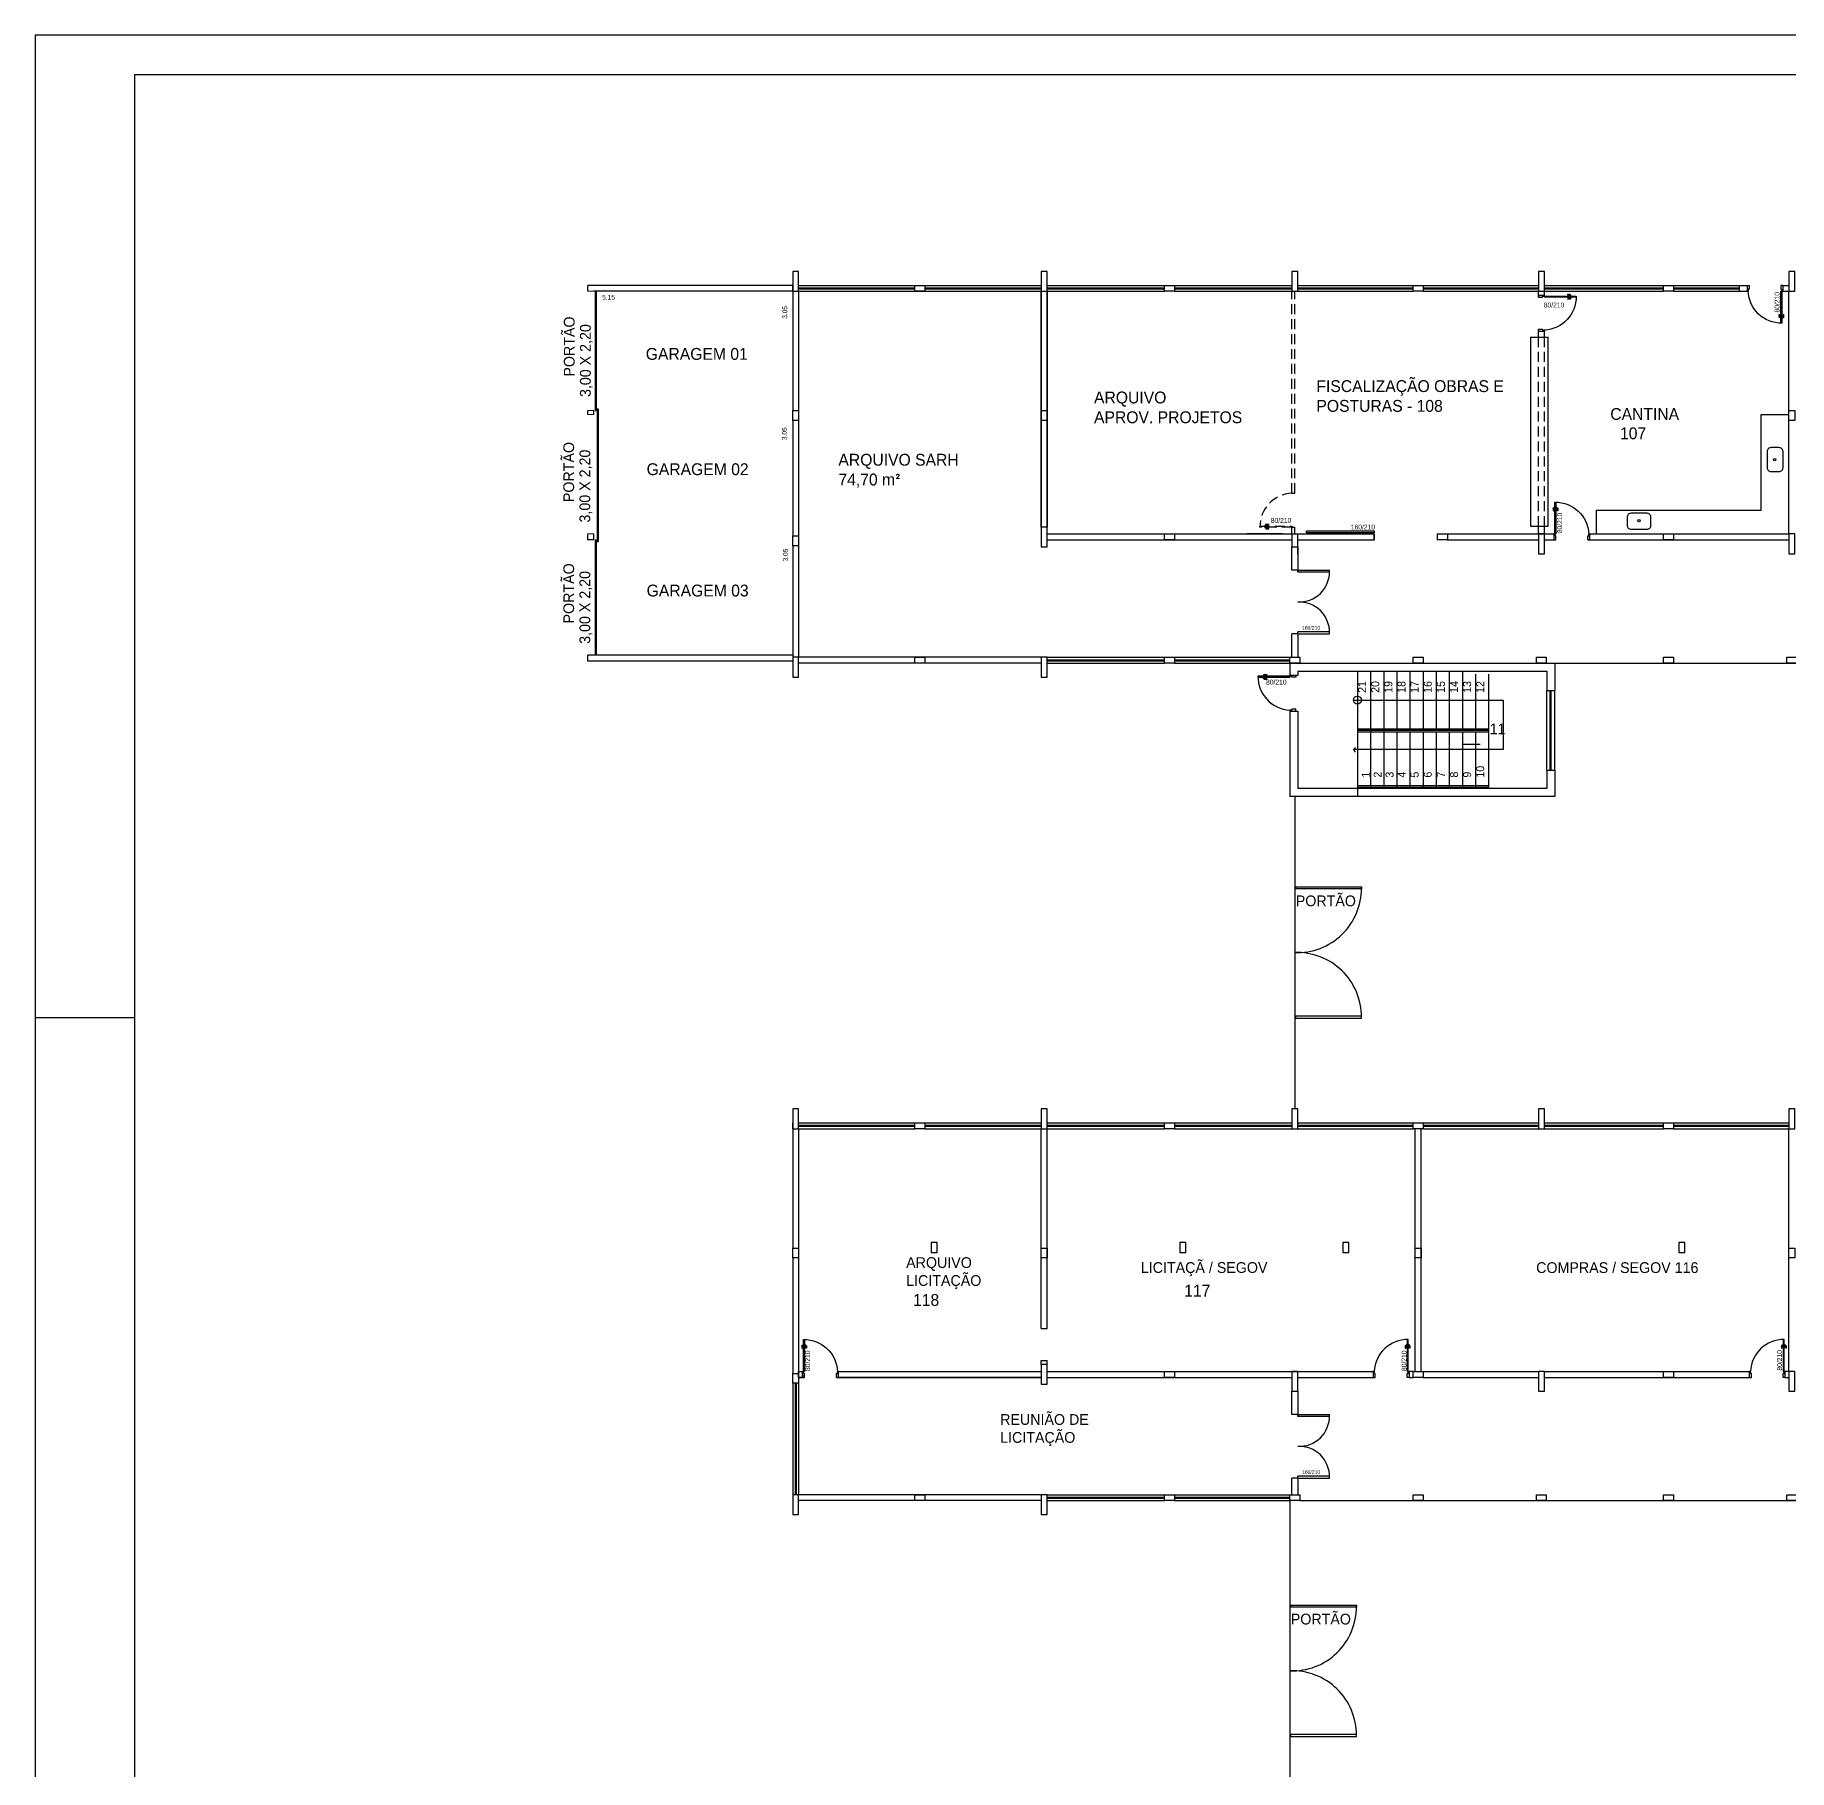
# Model space of a CAD drawing. Header units: inches. Extents: x 1211 to 1586, y 4594 to 4984.
# Drawn here: x 1280.53 to 1324.63, y 4634.08 to 4677.69 of the extents above; entities that cross this region are included whole.
import ezdxf

# ---------------------------------------------------------------- set-up
doc = ezdxf.new("R2010")
doc.units = ezdxf.units.IN
doc.header["$MEASUREMENT"] = 0
doc.linetypes.add('DASHED2', pattern=[0.375, 0.25, -0.125])
for name, color, linetype in [('.5', 5, 'Continuous'), ('0.1', 1, 'Continuous'), ('0.8', 8, 'Continuous'), ('1', 1, 'Continuous'), ('AMARELO', 2, 'Continuous'), ('Capa4', 4, 'Continuous'), ('COTAS', 8, 'Continuous'), ('Layer2', 2, 'Continuous'), ('S2MARGF', 4, 'Continuous'), ('S2MARGG', 13, 'Continuous'), ('Vão', 2, 'Continuous')]:
    doc.layers.add(name, color=color, linetype=linetype)
doc.layers.add('DESENHO', color=7, linetype='Continuous', lineweight=5)
doc.dimstyles.new('COTAS INTERNA', dxfattribs={"dimtxt": 0.12, "dimasz": 0.18, "dimexe": 0.18, "dimexo": 0.0625, "dimgap": 0.09, "dimtad": 2, "dimjust": 1, "dimtoh": 1, "dimzin": 0, "dimdsep": 46, "dimtxsty": 'Standard', "dimblk": 'ARCHTICK', "dimcen": 0.09, "dimse1": 1, "dimse2": 1, "dimsd1": 1, "dimsd2": 1, "dimclrt": 7, "dimadec": 0, "dimazin": 0, "dimtfac": 1, "dimtofl": 0, "dimtmove": 0, "dimatfit": 1, "dimldrblk": 'ARCHTICK', "dimfxl": 1, "dimtolj": 2, "dimtzin": 0, "dimarcsym": 0})

# ---------------------------------------------------------------- blocks, each defined once
blk = doc.blocks.new('A$C651E2A38')
at = {"layer": '0.1'}
for p, q in [((0.875, 0.95), (0.85, 0.95)), ((0.85, 0.95), (0.85, 0.15)), ((0.875, 0.15), (0.875, 0.95)), ((0.804, 0.794), (0.804, 0.73)), ((0.804, 0.73), (0.814, 0.73)), ((0.828, 0.804), (0.814, 0.804)), ((0.814, 0.73), (0.814, 0.794)), ((0.814, 0.794), (0.828, 0.794)), ((0.897, 0.804), (0.911, 0.804)), ((0.911, 0.794), (0.897, 0.794)), ((0.911, 0.73), (0.911, 0.794)), ((0.921, 0.73), (0.911, 0.73)), ((0.921, 0.794), (0.921, 0.73)), ((0.85, 0.15), (0.875, 0.15))]:
    blk.add_line(p, q, dxfattribs=at)
for points in [[(0.828, 0.817), (0.836, 0.817), (0.836, 0.777), (0.828, 0.777)], [(0.85, 0.825), (0.836, 0.825), (0.836, 0.747), (0.85, 0.747)], [(0.875, 0.825), (0.889, 0.825), (0.889, 0.747), (0.875, 0.747)], [(0.897, 0.817), (0.889, 0.817), (0.889, 0.777), (0.897, 0.777)]]:
    blk.add_lwpolyline(points, close=True, dxfattribs=at)
for points in [[(0, 0), (0.05, 0), (0.05, 0.1), (0.025, 0.1), (0.025, 0.15), (0, 0.15)], [(0.9, 0), (0.85, 0), (0.85, 0.1), (0.875, 0.1), (0.875, 0.15), (0.9, 0.15)]]:
    blk.add_lwpolyline(points, dxfattribs=at)
for centre, radius, start, end in [((0.862, 0.112), 0.838, 89.1457, 177.3829), ((0.814, 0.794), 0.01, 90, 180), ((0.911, 0.794), 0.01, 0, 90)]:
    blk.add_arc(centre, radius, start, end, dxfattribs=at)
blk = doc.blocks.new('*D387')
at = {"layer": 'Defpoints', "color": 0, "transparency": 16777216}
for p in [(1294.426, 4671.246), (1299.576, 4671.246), (1299.576, 4671.246)]:
    blk.add_point(p, dxfattribs=at)
at = {"layer": 'Layer2', "color": 7, "transparency": 16777216, "insert": (1294.946, 4671.096), "char_height": 0.12, "attachment_point": 5}
blk.add_mtext('\\A2;5.15', dxfattribs=at)
blk = doc.blocks.new('_ARCHTICK')
at = {"color": 0, "linetype": 'ByBlock', "ltscale": 0.05, "const_width": 0.15}
blk.add_lwpolyline([(-0.5, -0.5), (0.5, 0.5)], dxfattribs=at)
blk = doc.blocks.new('*D388')
at = {"layer": 'Defpoints', "color": 0, "transparency": 16777216}
for p in [(1299.576, 4671.246), (1299.529, 4668.196), (1299.576, 4668.196)]:
    blk.add_point(p, dxfattribs=at)
at = {"layer": 'Layer2', "color": 7, "transparency": 16777216, "insert": (1299.379, 4670.716), "char_height": 0.12, "attachment_point": 5, "rotation": 90}
blk.add_mtext('\\A2;3.05', dxfattribs=at)
blk = doc.blocks.new('*D389')
at = {"layer": 'Defpoints', "color": 0, "transparency": 16777216}
for p in [(1299.529, 4668.196), (1299.518, 4665.146), (1299.576, 4665.146)]:
    blk.add_point(p, dxfattribs=at)
at = {"layer": 'Layer2', "color": 7, "transparency": 16777216, "insert": (1299.368, 4667.666), "char_height": 0.12, "attachment_point": 5, "rotation": 90}
blk.add_mtext('\\A2;3.05', dxfattribs=at)
blk = doc.blocks.new('*D390')
at = {"layer": 'Defpoints', "color": 0, "transparency": 16777216}
for p in [(1299.576, 4665.146), (1299.544, 4662.096), (1299.576, 4662.096)]:
    blk.add_point(p, dxfattribs=at)
at = {"layer": 'Layer2', "color": 7, "transparency": 16777216, "insert": (1299.394, 4664.616), "char_height": 0.12, "attachment_point": 5, "rotation": 90}
blk.add_mtext('\\A2;3.05', dxfattribs=at)

msp = doc.modelspace()

# ---------------------------------------------------------------- linework, layer by layer
at = {"layer": '.5'}
for p, q in [((1305.9758, 4662.0461), (1305.8258, 4662.0461)), ((1305.8258, 4662.0461), (1305.8258, 4661.5461)), ((1305.9758, 4661.5461), (1305.9758, 4662.0461)), ((1312.0758, 4661.8961), (1318.7358, 4661.8961)), ((1312.0758, 4661.8961), (1312.0758, 4661.5461)), ((1313.7758, 4661.8961), (1318.0758, 4661.8961)), ((1318.7358, 4661.8961), (1318.7358, 4661.2111)), ((1305.8258, 4661.5461), (1305.9758, 4661.5461)), ((1312.0758, 4661.5961), (1312.2758, 4661.5961)), ((1312.2758, 4661.6961), (1318.5358, 4661.6961)), ((1312.2758, 4661.6961), (1312.2758, 4661.5961)), ((1318.5358, 4661.6961), (1318.5358, 4661.2111)), ((1318.5358, 4661.2111), (1318.7358, 4661.2111)), ((1312.0758, 4660.7211), (1312.0758, 4658.5511)), ((1312.0758, 4660.6961), (1312.2758, 4660.6961)), ((1312.2758, 4660.6961), (1312.2758, 4658.7511)), ((1313.7758, 4660.2511), (1317.0758, 4660.2511)), ((1313.7758, 4660.2111), (1317.0758, 4660.2111)), ((1313.7758, 4660.1711), (1317.0758, 4660.1711)), ((1318.5358, 4659.2111), (1318.5358, 4658.7511)), ((1318.5358, 4659.2111), (1318.7358, 4659.2111)), ((1318.7358, 4659.2111), (1318.7358, 4658.5511)), ((1318.5358, 4658.7511), (1312.2758, 4658.7511)), ((1313.7758, 4658.8211), (1317.0758, 4658.8211)), ((1313.7758, 4658.7811), (1317.0758, 4658.7811)), ((1317.0758, 4658.7811), (1317.0758, 4658.8211)), ((1318.7358, 4658.5511), (1312.0758, 4658.5511)), ((1299.7258, 4640.9961), (1299.5758, 4640.9961)), ((1299.5758, 4640.9961), (1299.5758, 4640.4961)), ((1299.7258, 4640.4961), (1299.7258, 4640.9961)), ((1312.0758, 4640.8461), (1312.0758, 4640.9961)), ((1312.0758, 4640.9961), (1312.3258, 4640.9961)), ((1312.3258, 4640.8461), (1312.0758, 4640.8461)), ((1312.3258, 4640.9961), (1312.3258, 4640.8461)), ((1299.5758, 4640.4961), (1299.7258, 4640.4961))]:
    msp.add_line(p, q, dxfattribs=at)
for points in [[(1299.7258, 4671.2461), (1299.7258, 4671.7461), (1299.5758, 4671.7461), (1299.5758, 4671.2461), (1299.7258, 4671.2461)], [(1299.7258, 4671.2461), (1299.7258, 4671.7461), (1299.5758, 4671.7461), (1299.5758, 4671.2461), (1299.7258, 4671.2461)], [(1305.9758, 4671.2461), (1305.9758, 4671.7461), (1305.8258, 4671.7461), (1305.8258, 4671.2461), (1305.9758, 4671.2461)], [(1312.2758, 4671.2461), (1312.2758, 4671.7461), (1312.1258, 4671.7461), (1312.1258, 4671.2461), (1312.2758, 4671.2461)], [(1318.4758, 4671.2461), (1318.4758, 4671.7461), (1318.3258, 4671.7461), (1318.3258, 4671.2461), (1318.4758, 4671.2461)], [(1324.7758, 4671.2461), (1324.7758, 4671.7461), (1324.6258, 4671.7461), (1324.6258, 4671.2461), (1324.7758, 4671.2461)], [(1302.9008, 4671.2461), (1302.6508, 4671.2461), (1302.6508, 4671.3961), (1302.9008, 4671.3961), (1302.9008, 4671.2461)], [(1309.1758, 4671.2461), (1308.9258, 4671.2461), (1308.9258, 4671.3961), (1309.1758, 4671.3961), (1309.1758, 4671.2461)], [(1315.4258, 4671.2461), (1315.1758, 4671.2461), (1315.1758, 4671.3961), (1315.4258, 4671.3961), (1315.4258, 4671.2461)], [(1321.7258, 4671.2461), (1321.4758, 4671.2461), (1321.4758, 4671.3961), (1321.7258, 4671.3961), (1321.7258, 4671.2461)], [(1299.5758, 4667.9961), (1299.5758, 4668.2461), (1299.7258, 4668.2461), (1299.7258, 4667.9961), (1299.5758, 4667.9961)], [(1305.8258, 4667.9961), (1305.8258, 4668.2461), (1305.9758, 4668.2461), (1305.9758, 4667.9961), (1305.8258, 4667.9961)], [(1324.6258, 4667.9961), (1324.6258, 4668.2461), (1324.7758, 4668.2461), (1324.7758, 4667.9961), (1324.6258, 4667.9961)], [(1299.5758, 4664.8461), (1299.5758, 4665.0961), (1299.7258, 4665.0961), (1299.7258, 4664.8461), (1299.5758, 4664.8461)], [(1305.9758, 4664.8211), (1305.9758, 4665.3211), (1305.8258, 4665.3211), (1305.8258, 4664.8211), (1305.9758, 4664.8211)], [(1309.1758, 4664.9961), (1308.9258, 4664.9961), (1308.9258, 4665.1461), (1309.1758, 4665.1461), (1309.1758, 4664.9961)], [(1312.1258, 4665.1461), (1312.1258, 4664.8211), (1312.2758, 4664.8211)], [(1312.1258, 4665.1461), (1312.1258, 4665.1461), (1312.2758, 4665.1461)], [(1312.2758, 4664.6461), (1312.2758, 4665.1461)], [(1316.0434, 4664.9961), (1315.7934, 4664.9961), (1315.7934, 4665.1461), (1316.0434, 4665.1461), (1316.0434, 4664.9961)], [(1318.4758, 4665.1461), (1318.3258, 4665.1461), (1318.3258, 4664.6461), (1318.4758, 4664.6461)], [(1318.4758, 4664.6461), (1318.4758, 4665.1461)], [(1321.7258, 4664.9961), (1321.4758, 4664.9961), (1321.4758, 4665.1461), (1321.7258, 4665.1461), (1321.7258, 4664.9961)], [(1324.7758, 4664.6461), (1324.7758, 4665.1461), (1324.6258, 4665.1461), (1324.6258, 4664.6461), (1324.7758, 4664.6461)], [(1299.7258, 4661.5461), (1299.7258, 4662.0461), (1299.5758, 4662.0461), (1299.5758, 4661.5461), (1299.7258, 4661.5461)], [(1299.7258, 4661.5461), (1299.7258, 4662.0461), (1299.5758, 4662.0461), (1299.5758, 4661.5461), (1299.7258, 4661.5461)], [(1302.9008, 4661.8961), (1302.6508, 4661.8961), (1302.6508, 4662.0461), (1302.9008, 4662.0461), (1302.9008, 4661.8961)], [(1309.1758, 4661.8961), (1308.9258, 4661.8961), (1308.9258, 4662.0461), (1309.1758, 4662.0461), (1309.1758, 4661.8961)], [(1309.1758, 4661.8961), (1308.9258, 4661.8961), (1308.9258, 4662.0461), (1309.1758, 4662.0461), (1309.1758, 4661.8961)], [(1312.3258, 4661.8961), (1312.0758, 4661.8961), (1312.0758, 4662.0461), (1312.3258, 4662.0461), (1312.3258, 4661.8961)], [(1315.4258, 4661.8961), (1315.1758, 4661.8961), (1315.1758, 4662.0461), (1315.4258, 4662.0461), (1315.4258, 4661.8961)], [(1318.5258, 4661.8961), (1318.2758, 4661.8961), (1318.2758, 4662.0461), (1318.5258, 4662.0461), (1318.5258, 4661.8961)], [(1321.7258, 4661.8961), (1321.4758, 4661.8961), (1321.4758, 4662.0461), (1321.7258, 4662.0461), (1321.7258, 4661.8961)], [(1324.8258, 4661.8961), (1324.5758, 4661.8961), (1324.5758, 4662.0461), (1324.8258, 4662.0461), (1324.8258, 4661.8961)], [(1299.7258, 4650.1961), (1299.7258, 4650.6961), (1299.5758, 4650.6961), (1299.5758, 4650.1961), (1299.7258, 4650.1961)], [(1302.9008, 4650.1961), (1302.6508, 4650.1961), (1302.6508, 4650.3461), (1302.9008, 4650.3461), (1302.9008, 4650.1961)], [(1305.9758, 4650.1961), (1305.9758, 4650.6961), (1305.8258, 4650.6961), (1305.8258, 4650.1961), (1305.9758, 4650.1961)], [(1309.1758, 4650.1961), (1308.9258, 4650.1961), (1308.9258, 4650.3461), (1309.1758, 4650.3461), (1309.1758, 4650.1961)], [(1312.2758, 4650.1961), (1312.2758, 4650.6961), (1312.1258, 4650.6961), (1312.1258, 4650.1961), (1312.2758, 4650.1961)], [(1315.4258, 4650.1961), (1315.1758, 4650.1961), (1315.1758, 4650.3461), (1315.4258, 4650.3461), (1315.4258, 4650.1961)], [(1318.4758, 4650.1961), (1318.4758, 4650.6961), (1318.3258, 4650.6961), (1318.3258, 4650.1961), (1318.4758, 4650.1961)], [(1321.7258, 4650.1961), (1321.4758, 4650.1961), (1321.4758, 4650.3461), (1321.7258, 4650.3461), (1321.7258, 4650.1961)], [(1324.7758, 4650.1961), (1324.7758, 4650.6961), (1324.6258, 4650.6961), (1324.6258, 4650.1961), (1324.7758, 4650.1961)], [(1299.5758, 4646.9461), (1299.5758, 4647.1961), (1299.7258, 4647.1961), (1299.7258, 4646.9461), (1299.5758, 4646.9461)], [(1305.8258, 4646.9461), (1305.8258, 4647.1961), (1305.9758, 4647.1961), (1305.9758, 4646.9461), (1305.8258, 4646.9461)], [(1315.2258, 4646.9461), (1315.2258, 4647.1961), (1315.3758, 4647.1961), (1315.3758, 4646.9461), (1315.2258, 4646.9461)], [(1324.6258, 4646.9461), (1324.6258, 4647.1961), (1324.7758, 4647.1961), (1324.7758, 4646.9461), (1324.6258, 4646.9461)], [(1305.9758, 4643.7711), (1305.9758, 4644.2711), (1305.8258, 4644.2711), (1305.8258, 4643.7711), (1305.9758, 4643.7711)], [(1299.5758, 4643.7961), (1299.5758, 4644.0461), (1299.7258, 4644.0461), (1299.7258, 4643.7961), (1299.5758, 4643.7961)], [(1309.1758, 4643.9461), (1308.9258, 4643.9461), (1308.9258, 4644.0961), (1309.1758, 4644.0961), (1309.1758, 4643.9461)], [(1312.2758, 4643.5961), (1312.2758, 4644.0961), (1312.1258, 4644.0961), (1312.1258, 4643.5961), (1312.2758, 4643.5961)], [(1315.4258, 4643.9461), (1315.1758, 4643.9461), (1315.1758, 4644.0961), (1315.4258, 4644.0961), (1315.4258, 4643.9461)], [(1318.4758, 4643.5961), (1318.4758, 4644.0961), (1318.3258, 4644.0961), (1318.3258, 4643.5961), (1318.4758, 4643.5961)], [(1321.7258, 4643.9461), (1321.4758, 4643.9461), (1321.4758, 4644.0961), (1321.7258, 4644.0961), (1321.7258, 4643.9461)], [(1324.7758, 4643.5961), (1324.7758, 4644.0961), (1324.6258, 4644.0961), (1324.6258, 4643.5961), (1324.7758, 4643.5961)], [(1302.9008, 4640.8461), (1302.6508, 4640.8461), (1302.6508, 4640.9961), (1302.9008, 4640.9961), (1302.9008, 4640.8461)], [(1305.9758, 4640.4961), (1305.9758, 4640.9961), (1305.8258, 4640.9961), (1305.8258, 4640.4961), (1305.9758, 4640.4961)], [(1309.1758, 4640.8461), (1308.9258, 4640.8461), (1308.9258, 4640.9961), (1309.1758, 4640.9961), (1309.1758, 4640.8461)], [(1315.4258, 4640.8461), (1315.1758, 4640.8461), (1315.1758, 4640.9961), (1315.4258, 4640.9961), (1315.4258, 4640.8461)], [(1318.5258, 4640.8461), (1318.2758, 4640.8461), (1318.2758, 4640.9961), (1318.5258, 4640.9961), (1318.5258, 4640.8461)], [(1321.7258, 4640.8461), (1321.4758, 4640.8461), (1321.4758, 4640.9961), (1321.7258, 4640.9961), (1321.7258, 4640.8461)], [(1324.8258, 4640.8461), (1324.5758, 4640.8461), (1324.5758, 4640.9961), (1324.8258, 4640.9961), (1324.8258, 4640.8461)]]:
    msp.add_lwpolyline(points, dxfattribs=at)
at = {"layer": '.5', "elevation": 0}
for points in [[(1303.0578, 4647.3322), (1303.0578, 4647.0822), (1303.2078, 4647.0822), (1303.2078, 4647.3322), (1303.0578, 4647.3322)], [(1309.3078, 4647.3322), (1309.3078, 4647.0822), (1309.4578, 4647.0822), (1309.4578, 4647.3322), (1309.3078, 4647.3322)], [(1313.4078, 4647.3322), (1313.4078, 4647.0822), (1313.5578, 4647.0822), (1313.5578, 4647.3322), (1313.4078, 4647.3322)], [(1321.8578, 4647.3322), (1321.8578, 4647.0822), (1322.0078, 4647.0822), (1322.0078, 4647.3322), (1321.8578, 4647.3322)]]:
    msp.add_lwpolyline(points, dxfattribs=at)
for p, q in [((1299.5758, 4671.3961), (1294.4258, 4671.3961)), ((1294.4258, 4671.2461), (1294.4258, 4671.3961)), ((1299.5758, 4671.2461), (1294.5758, 4671.2461)), ((1299.5758, 4671.2461), (1299.5758, 4671.3961)), ((1299.5758, 4671.2461), (1299.5758, 4668.2461)), ((1299.7258, 4671.3961), (1305.8258, 4671.3961)), ((1299.7258, 4671.2461), (1305.8258, 4671.2461)), ((1299.7258, 4671.2461), (1299.7258, 4668.2461)), ((1318.3258, 4671.0961), (1318.3258, 4671.2461)), ((1318.3258, 4671.1461), (1318.4758, 4671.1461)), ((1318.4758, 4671.0961), (1318.4758, 4671.2461)), ((1323.3758, 4671.3961), (1323.5758, 4671.3961)), ((1323.3758, 4671.3961), (1323.3758, 4671.2461)), ((1323.3758, 4671.2461), (1323.5758, 4671.2461)), ((1323.5758, 4671.3961), (1323.5758, 4671.2461)), ((1324.4758, 4671.3961), (1324.6258, 4671.3961)), ((1324.4758, 4671.3961), (1324.4758, 4671.2461)), ((1324.4758, 4671.2461), (1324.6258, 4671.2461)), ((1324.6258, 4665.1461), (1324.6258, 4671.2461)), ((1318.3258, 4670.2461), (1318.4758, 4670.2461)), ((1318.3258, 4670.0961), (1318.3258, 4670.2461)), ((1318.4758, 4670.0961), (1318.4758, 4670.2461)), ((1294.4258, 4668.1461), (1294.4258, 4668.2461)), ((1294.5758, 4668.1461), (1294.5758, 4668.2461)), ((1299.5758, 4667.9961), (1299.5758, 4665.0961)), ((1299.7258, 4667.9961), (1299.7258, 4665.0961)), ((1318.3258, 4665.1461), (1318.3258, 4665.3461)), ((1318.4758, 4665.1461), (1318.4758, 4665.3461)), ((1294.4258, 4664.9961), (1294.4258, 4665.1461)), ((1294.5758, 4664.9961), (1294.4258, 4664.9961)), ((1294.5758, 4664.9961), (1294.5758, 4665.1461)), ((1305.9758, 4665.1461), (1312.1258, 4665.1461)), ((1305.9758, 4664.9961), (1312.1258, 4664.9961)), ((1311.8916, 4665.1461), (1310.9916, 4665.1461)), ((1312.2758, 4665.1461), (1314.1934, 4665.1461)), ((1312.2758, 4664.9961), (1314.1934, 4664.9961)), ((1314.1934, 4665.1461), (1314.1934, 4664.9961)), ((1314.1934, 4664.9961), (1314.1934, 4665.1461)), ((1315.7934, 4665.1461), (1315.8434, 4665.1461)), ((1316.0434, 4665.1461), (1318.7678, 4665.1461)), ((1316.0434, 4664.9961), (1318.3258, 4664.9961)), ((1318.4758, 4664.9961), (1318.7678, 4664.9961)), ((1318.7178, 4665.1461), (1318.7178, 4664.9961)), ((1319.5678, 4664.9961), (1324.6258, 4664.9961)), ((1319.5928, 4665.1461), (1324.6258, 4665.1461)), ((1319.6178, 4664.9961), (1319.6178, 4665.1461)), ((1299.5758, 4664.8461), (1299.5758, 4662.0461)), ((1299.7258, 4664.8461), (1299.7258, 4662.0461)), ((1312.1258, 4664.2336), (1312.1258, 4664.8211)), ((1312.2758, 4664.8211), (1312.2758, 4664.2336)), ((1312.2758, 4664.2336), (1312.1258, 4664.2336)), ((1312.1258, 4662.0461), (1312.1258, 4662.6336)), ((1312.2758, 4662.6336), (1312.1258, 4662.6336)), ((1312.2758, 4662.6336), (1312.2758, 4662.0461)), ((1299.5758, 4662.0961), (1294.4258, 4662.0961)), ((1294.4258, 4661.9461), (1294.4258, 4662.0961)), ((1299.5758, 4661.9461), (1294.4258, 4661.9461)), ((1305.8258, 4662.0461), (1299.7258, 4662.0461)), ((1299.7258, 4661.8961), (1299.7258, 4662.0461)), ((1305.8258, 4661.8961), (1299.7258, 4661.8961)), ((1305.9758, 4661.8961), (1305.9758, 4662.0461)), ((1318.7358, 4661.8961), (1346.5258, 4661.8961)), ((1314.1058, 4661.6961), (1314.1058, 4658.7511)), ((1314.4358, 4661.6961), (1314.4358, 4658.7511)), ((1314.7658, 4661.6961), (1314.7658, 4660.2511)), ((1315.0958, 4661.6961), (1315.0958, 4660.2511)), ((1315.4258, 4661.6961), (1315.4258, 4660.2511)), ((1315.7558, 4661.6961), (1315.7558, 4660.2511)), ((1316.0858, 4661.6961), (1316.0858, 4660.2511)), ((1316.4158, 4661.6961), (1316.4158, 4660.2511)), ((1316.7458, 4661.6261), (1316.7458, 4660.2511)), ((1317.0758, 4661.6261), (1317.0758, 4658.7511)), ((1313.6766, 4660.9713), (1317.4405, 4660.9713)), ((1317.4405, 4660.9713), (1317.4405, 4659.7265)), ((1314.7658, 4660.1711), (1314.7658, 4658.7511)), ((1315.0958, 4660.1711), (1315.0958, 4658.7511)), ((1315.4258, 4660.1711), (1315.4258, 4658.7511)), ((1315.7558, 4660.1711), (1315.7558, 4658.7511)), ((1316.0858, 4660.1711), (1316.0858, 4658.7511)), ((1316.4158, 4660.1711), (1316.4158, 4658.7511)), ((1316.7458, 4660.1711), (1316.7458, 4658.7511)), ((1313.6804, 4659.7265), (1313.7282, 4659.78)), ((1317.4405, 4659.7265), (1313.6804, 4659.7265)), ((1313.6804, 4659.7265), (1313.7186, 4659.6622)), ((1316.7458, 4658.7811), (1316.7458, 4658.7511)), ((1299.5758, 4650.1961), (1299.5758, 4650.3461)), ((1299.5758, 4650.1961), (1299.5758, 4647.1961)), ((1299.7258, 4650.1961), (1299.7258, 4647.1961)), ((1305.8258, 4645.1711), (1305.8258, 4650.1961)), ((1305.9758, 4645.1711), (1305.9758, 4650.1961)), ((1315.2258, 4644.0961), (1315.2258, 4650.1961)), ((1315.3758, 4644.0961), (1315.3758, 4650.1961)), ((1324.6258, 4644.0961), (1324.6258, 4650.1961)), ((1299.5758, 4646.9461), (1299.5758, 4644.0461)), ((1299.7258, 4646.9461), (1299.7258, 4644.0461)), ((1305.8258, 4645.1711), (1305.9758, 4645.1711)), ((1305.8258, 4644.2711), (1305.8258, 4644.3711)), ((1305.8258, 4644.3711), (1305.9758, 4644.3711)), ((1305.9758, 4644.2711), (1305.9758, 4644.3711)), ((1299.7258, 4644.0961), (1299.8258, 4644.0961)), ((1299.7258, 4643.9461), (1299.8258, 4643.9461)), ((1300.6758, 4643.9461), (1305.8258, 4643.9461)), ((1300.7008, 4644.0961), (1305.8258, 4644.0961)), ((1305.9758, 4644.0961), (1314.1758, 4644.0961)), ((1305.9758, 4643.9461), (1312.1258, 4643.9461)), ((1312.2758, 4643.9461), (1314.1758, 4643.9461)), ((1314.1758, 4644.0961), (1314.1758, 4643.9461)), ((1315.1758, 4644.0961), (1315.2258, 4644.0961)), ((1315.4258, 4644.0961), (1318.3258, 4644.0961)), ((1315.4258, 4643.9461), (1318.3258, 4643.9461)), ((1318.4758, 4644.0961), (1323.6258, 4644.0961)), ((1318.4758, 4643.9461), (1323.6258, 4643.9461)), ((1323.6258, 4644.0961), (1323.6258, 4643.9461)), ((1312.1258, 4643.0086), (1312.1258, 4643.5961)), ((1312.2758, 4643.5961), (1312.2758, 4643.0086)), ((1312.2758, 4643.0086), (1312.1258, 4643.0086)), ((1312.1258, 4640.9961), (1312.1258, 4641.4086)), ((1312.2758, 4641.4086), (1312.1258, 4641.4086)), ((1312.2758, 4641.4086), (1312.2758, 4640.9961)), ((1305.8258, 4640.9961), (1299.7258, 4640.9961)), ((1305.8258, 4640.8461), (1299.7258, 4640.8461)), ((1305.9758, 4640.8461), (1305.9758, 4640.9961)), ((1312.3258, 4640.8461), (1346.8258, 4640.8461))]:
    msp.add_line(p, q)
at = {"color": 1}
for p, q in [((1294.6108, 4671.2461), (1294.6108, 4668.2461)), ((1294.6308, 4671.2461), (1294.6308, 4668.2461)), ((1294.6108, 4668.2461), (1294.6308, 4668.2461)), ((1294.6609, 4668.2901), (1294.6609, 4664.9567)), ((1294.6609, 4668.2901), (1294.6809, 4668.2901)), ((1294.6809, 4668.2901), (1294.6809, 4664.9567)), ((1294.6108, 4664.9961), (1294.6108, 4662.0961)), ((1294.6108, 4664.9961), (1294.6308, 4664.9961)), ((1294.6308, 4664.9961), (1294.6308, 4662.0961)), ((1294.6609, 4664.9567), (1294.6809, 4664.9567))]:
    msp.add_line(p, q, dxfattribs=at)
at = {"linetype": 'DASHED2'}
for p, q in [((1312.1258, 4666.1711), (1312.1258, 4671.2461)), ((1312.2018, 4666.1711), (1312.2018, 4671.2461)), ((1318.3258, 4665.3461), (1318.3258, 4670.0961)), ((1318.4758, 4665.3461), (1318.4758, 4670.0961)), ((1312.1258, 4666.1711), (1312.2018, 4666.1711)), ((1311.3258, 4665.3461), (1312.1258, 4665.3461)), ((1311.4718, 4665.3678), (1311.4718, 4665.3817)), ((1311.4818, 4665.3917), (1311.546, 4665.3917)), ((1311.546, 4665.3817), (1311.4818, 4665.3817)), ((1311.4818, 4665.3817), (1311.4818, 4665.3678)), ((1311.546, 4665.3917), (1311.546, 4665.3817)), ((1312.1258, 4665.1461), (1312.1258, 4665.3461)), ((1312.1258, 4665.3461), (1312.1258, 4665.3211)), ((1312.1258, 4665.3211), (1311.3258, 4665.3211)), ((1311.4718, 4665.2994), (1311.4718, 4665.2855)), ((1311.4818, 4665.2855), (1311.4818, 4665.2994)), ((1311.546, 4665.2855), (1311.4818, 4665.2855)), ((1311.4818, 4665.2755), (1311.546, 4665.2755)), ((1311.546, 4665.2755), (1311.546, 4665.2855)), ((1312.1258, 4665.3211), (1312.2018, 4665.3211)), ((1312.1258, 4665.1461), (1312.1258, 4665.2961)), ((1312.2018, 4665.1461), (1312.2018, 4665.3211))]:
    msp.add_line(p, q, dxfattribs=at)
for points in [[(1305.8258, 4671.2461), (1305.9758, 4671.2461), (1305.9758, 4665.3211), (1305.8258, 4665.3211)], [(1299.7258, 4644.0961), (1299.8258, 4644.0961), (1299.8258, 4643.9461), (1299.7258, 4643.9461)], [(1300.7258, 4644.0961), (1305.8258, 4644.0961), (1305.8258, 4643.9461), (1300.7258, 4643.9461)]]:
    msp.add_lwpolyline(points, close=True)
for points in [[(1311.4509, 4665.3461), (1311.4509, 4665.36), (1311.5285, 4665.36), (1311.5285, 4665.3461)], [(1311.4591, 4665.3678), (1311.4591, 4665.36), (1311.499, 4665.36), (1311.499, 4665.3678)], [(1311.4509, 4665.3211), (1311.4509, 4665.3072), (1311.5285, 4665.3072), (1311.5285, 4665.3211)], [(1311.4591, 4665.2994), (1311.4591, 4665.3072), (1311.499, 4665.3072), (1311.499, 4665.2994)]]:
    msp.add_lwpolyline(points, close=True, dxfattribs=at)
for points in [[(1315.1758, 4644.0961), (1315.0758, 4644.0961), (1315.0758, 4643.9461), (1315.1758, 4643.9461)], [(1324.6258, 4644.0961), (1324.5258, 4644.0961), (1324.5258, 4643.9461), (1324.6258, 4643.9461)]]:
    msp.add_lwpolyline(points)
msp.add_circle((1313.7758, 4660.9713), 0.0992)
for centre, radius, start, end in [((1312.1641, 4665.3336), 0.8384, 92.61711, 180.8543), ((1311.4818, 4665.3817), 0.01, 90, 180), ((1311.4818, 4665.2855), 0.01, 180, 270)]:
    msp.add_arc(centre, radius, start, end, dxfattribs=at)
at = {"layer": '0.1'}
for p, q in [((1311.3258, 4665.3211), (1311.3258, 4665.3461)), ((1312.2758, 4664.2368), (1313.0764, 4664.2368)), ((1313.0764, 4664.1894), (1312.2758, 4664.1894)), ((1313.0764, 4662.6831), (1312.2758, 4662.6831)), ((1313.0764, 4662.6357), (1313.0764, 4662.6831)), ((1312.2758, 4662.6357), (1313.0764, 4662.6357)), ((1316.4138, 4659.8629), (1316.8657, 4659.8629)), ((1312.2758, 4643.0118), (1313.0764, 4643.0118)), ((1313.0764, 4642.9644), (1312.2758, 4642.9644)), ((1313.0764, 4641.4581), (1312.2758, 4641.4581)), ((1312.2758, 4641.4107), (1313.0764, 4641.4107)), ((1313.0764, 4641.4107), (1313.0764, 4641.4581))]:
    msp.add_line(p, q, dxfattribs=at)
for centre, start, end in [((1312.3107, 4664.2013), 267.38953, 0.88742), ((1312.3107, 4662.6713), 359.11258, 92.61047), ((1312.3107, 4642.9763), 267.38953, 0.88742), ((1312.3107, 4641.4463), 359.11258, 92.61047)]:
    msp.add_arc(centre, 0.7658, start, end, dxfattribs=at)
at = {"layer": '0.8'}
for p, q in [((1323.9258, 4668.1461), (1324.6258, 4668.1461)), ((1323.9258, 4665.7461), (1323.9258, 4668.1461)), ((1319.7897, 4665.1461), (1319.7897, 4665.7461)), ((1319.7897, 4665.7461), (1323.9258, 4665.7461))]:
    msp.add_line(p, q, dxfattribs=at)
for points in [[(1324.3779, 4667.3165), (1324.1779, 4667.3165, 0.4142136), (1324.0779, 4667.2165), (1324.0779, 4666.8165, 0.4142136), (1324.1779, 4666.7165), (1324.3779, 4666.7165, 0.4142136), (1324.4779, 4666.8165), (1324.4779, 4667.2165, 0.4142136)], [(1321.1573, 4665.3663), (1321.1573, 4665.5663, 0.4142136), (1321.0573, 4665.6663), (1320.6573, 4665.6663, 0.4142136), (1320.5573, 4665.5663), (1320.5573, 4665.3663, 0.4142136), (1320.6573, 4665.2663), (1321.0573, 4665.2663, 0.4142136)]]:
    msp.add_lwpolyline(points, format="xyb", close=True, dxfattribs=at)
for centre in [(1324.2664, 4667.0165), (1320.8573, 4665.4778)]:
    msp.add_circle(centre, 0.029, dxfattribs=at)
at = {"layer": '1'}
for p, q in [((1299.7258, 4671.3961), (1302.6508, 4671.3961)), ((1299.7258, 4671.2461), (1302.6508, 4671.2461)), ((1302.9008, 4671.3961), (1305.8258, 4671.3961)), ((1302.9008, 4671.2461), (1305.8258, 4671.2461)), ((1305.9758, 4671.3961), (1308.9258, 4671.3961)), ((1305.9758, 4671.2461), (1308.9258, 4671.2461)), ((1309.1758, 4671.3961), (1312.1258, 4671.3961)), ((1309.1758, 4671.2461), (1312.1258, 4671.2461)), ((1312.2758, 4671.3961), (1315.1758, 4671.3961)), ((1312.2758, 4671.2461), (1315.1758, 4671.2461)), ((1315.4258, 4671.3961), (1318.3258, 4671.3961)), ((1315.4258, 4671.2461), (1318.3258, 4671.2461)), ((1318.4758, 4671.3961), (1321.4758, 4671.3961)), ((1318.4758, 4671.2461), (1321.4758, 4671.2461)), ((1321.7258, 4671.3961), (1323.3758, 4671.3961)), ((1321.7258, 4671.2461), (1323.3758, 4671.2461)), ((1324.6258, 4671.3961), (1324.6258, 4671.2461)), ((1318.1258, 4670.0961), (1318.1258, 4665.3461)), ((1318.1258, 4670.0961), (1318.5758, 4670.0961)), ((1318.5758, 4665.3461), (1318.5758, 4670.0961)), ((1318.1258, 4665.3461), (1318.3258, 4665.3461)), ((1318.3258, 4665.3461), (1318.4758, 4665.3461)), ((1318.4758, 4665.3461), (1318.5758, 4665.3461)), ((1312.4934, 4665.2261), (1314.1934, 4665.2261)), ((1312.4934, 4665.1761), (1312.4934, 4665.2261)), ((1314.1934, 4665.1761), (1312.4934, 4665.1761)), ((1314.1934, 4665.2261), (1314.1934, 4665.1761)), ((1312.2758, 4664.1894), (1312.2758, 4664.2336)), ((1313.0764, 4664.1894), (1313.0764, 4664.2368)), ((1312.2758, 4662.6336), (1312.2758, 4662.6831)), ((1305.9758, 4662.0461), (1308.9258, 4662.0461)), ((1305.9758, 4661.8961), (1308.9258, 4661.8961)), ((1309.1758, 4662.0461), (1312.0758, 4662.0461)), ((1309.1758, 4661.8961), (1312.0758, 4661.8961)), ((1313.7758, 4661.6961), (1313.7758, 4658.5511)), ((1312.2258, 4656.2736), (1313.8758, 4656.2736)), ((1312.2258, 4656.2736), (1312.2258, 4656.2236)), ((1313.8758, 4656.2236), (1312.2258, 4656.2236)), ((1313.8758, 4656.2736), (1313.8758, 4656.2236)), ((1313.8758, 4653.0236), (1312.2258, 4653.0236)), ((1312.2258, 4652.9736), (1312.2258, 4653.0236)), ((1313.8758, 4652.9736), (1313.8758, 4653.0236)), ((1312.2258, 4652.9736), (1313.8758, 4652.9736)), ((1299.7258, 4650.3461), (1302.6508, 4650.3461)), ((1302.9008, 4650.3461), (1305.8258, 4650.3461)), ((1305.9758, 4650.3461), (1308.9258, 4650.3461)), ((1309.1758, 4650.3461), (1312.1258, 4650.3461)), ((1312.2758, 4650.3461), (1315.1758, 4650.3461)), ((1315.4258, 4650.3461), (1318.3258, 4650.3461)), ((1318.4758, 4650.3461), (1321.4758, 4650.3461)), ((1321.7258, 4650.3461), (1324.6258, 4650.3461)), ((1299.7258, 4650.1961), (1302.6508, 4650.1961)), ((1302.9008, 4650.1961), (1305.8258, 4650.1961)), ((1305.9758, 4650.1961), (1308.9258, 4650.1961)), ((1309.1758, 4650.1961), (1312.1258, 4650.1961)), ((1312.2758, 4650.1961), (1315.1758, 4650.1961)), ((1315.4258, 4650.1961), (1318.3258, 4650.1961)), ((1318.4758, 4650.1961), (1321.4758, 4650.1961)), ((1321.7258, 4650.1961), (1324.6258, 4650.1961)), ((1299.5758, 4643.7961), (1299.5758, 4640.9961)), ((1299.7258, 4643.9461), (1299.7258, 4644.0961)), ((1299.7258, 4643.7961), (1299.7258, 4640.9961)), ((1299.8258, 4643.9461), (1299.8258, 4644.0961)), ((1300.7258, 4643.9461), (1300.7258, 4644.0961)), ((1312.2758, 4642.9644), (1312.2758, 4643.0086)), ((1313.0764, 4642.9644), (1313.0764, 4643.0118)), ((1312.2758, 4641.4086), (1312.2758, 4641.4581)), ((1305.9758, 4640.9961), (1308.9258, 4640.9961)), ((1305.9758, 4640.8461), (1308.9258, 4640.8461)), ((1309.1758, 4640.9961), (1312.0758, 4640.9961)), ((1309.1758, 4640.8461), (1312.0758, 4640.8461)), ((1312.1008, 4638.2186), (1313.7508, 4638.2186)), ((1312.1008, 4638.2186), (1312.1008, 4638.1686)), ((1313.7508, 4638.1686), (1312.1008, 4638.1686)), ((1313.7508, 4638.2186), (1313.7508, 4638.1686)), ((1313.7508, 4634.9686), (1312.1008, 4634.9686)), ((1312.1008, 4634.9186), (1312.1008, 4634.9686)), ((1312.1008, 4634.9186), (1313.7508, 4634.9186)), ((1313.7508, 4634.9186), (1313.7508, 4634.9686))]:
    msp.add_line(p, q, dxfattribs=at)
for centre, start, end in [((1312.2622, 4656.2361), 267.82006, 0.44384), ((1312.2622, 4653.0111), 359.55616, 92.17994), ((1312.1372, 4638.1811), 267.82006, 0.44384), ((1312.1372, 4634.9561), 359.55616, 92.17994)]:
    msp.add_arc(centre, 1.6137, start, end, dxfattribs=at)
at = {"layer": 'AMARELO'}
for p, q in [((1318.5356, 4659.2111), (1318.5356, 4661.2111)), ((1318.6258, 4659.2111), (1318.6258, 4661.2111)), ((1318.6458, 4659.2111), (1318.6458, 4661.2111)), ((1318.7356, 4659.2111), (1318.7356, 4661.2111))]:
    msp.add_line(p, q, dxfattribs=at)
at = {"layer": 'Capa4'}
for p, q in [((1305.8258, 4671.2461), (1305.8258, 4665.3211)), ((1305.9758, 4665.3211), (1305.9758, 4671.2461))]:
    msp.add_line(p, q, dxfattribs=at)
at = {"layer": 'COTAS'}
for p, q in [((1312.2008, 4658.5511), (1312.2008, 4650.6961)), ((1312.0758, 4640.8461), (1312.0758, 4632.2911))]:
    msp.add_line(p, q, dxfattribs=at)
at = {"layer": 'DESENHO'}
for p, q in [((1294.5758, 4671.2461), (1294.4258, 4671.2461)), ((1294.5758, 4668.2461), (1294.4258, 4668.2461)), ((1294.5758, 4668.2461), (1294.4258, 4668.2461)), ((1294.5758, 4668.1461), (1294.4258, 4668.1461)), ((1294.5758, 4665.1461), (1294.4258, 4665.1461)), ((1294.5758, 4665.1461), (1294.4258, 4665.1461))]:
    msp.add_line(p, q, dxfattribs=at)
at = {"layer": 'S2MARGF'}
msp.add_line((1283.026, 4652.9872), (1280.526, 4652.9872), dxfattribs=at)
msp.add_lwpolyline([(1280.526, 4593.5872), (1385.926, 4593.5872), (1385.926, 4677.6872), (1280.526, 4677.6872)], close=True, dxfattribs=at)
at = {"layer": 'S2MARGG'}
for p, q in [((1384.926, 4676.6872), (1283.026, 4676.6872)), ((1283.026, 4676.6872), (1283.026, 4594.5872))]:
    msp.add_line(p, q, dxfattribs=at)
at = {"layer": 'Vão'}
for p, q in [((1299.7258, 4671.3361), (1302.6508, 4671.3361)), ((1299.7258, 4671.3061), (1302.6508, 4671.3061)), ((1302.9008, 4671.3361), (1305.8258, 4671.3361)), ((1302.9008, 4671.3061), (1305.8258, 4671.3061)), ((1305.9758, 4671.3361), (1308.9258, 4671.3361)), ((1305.9758, 4671.3061), (1308.9258, 4671.3061)), ((1309.1758, 4671.3361), (1312.1258, 4671.3361)), ((1309.1758, 4671.3061), (1312.1258, 4671.3061)), ((1312.2758, 4671.3361), (1315.1758, 4671.3361)), ((1312.2758, 4671.3061), (1315.1758, 4671.3061)), ((1315.4258, 4671.3361), (1318.3258, 4671.3361)), ((1315.4258, 4671.3061), (1318.3258, 4671.3061)), ((1318.4758, 4671.3361), (1321.4758, 4671.3361)), ((1318.4758, 4671.3061), (1321.4758, 4671.3061)), ((1321.7258, 4671.3361), (1323.3758, 4671.3361)), ((1321.7258, 4671.3061), (1323.3758, 4671.3061)), ((1305.9758, 4661.9861), (1308.9258, 4661.9861)), ((1305.9758, 4661.9561), (1308.9258, 4661.9561)), ((1309.1758, 4661.9861), (1312.0758, 4661.9861)), ((1309.1758, 4661.9561), (1312.0758, 4661.9561)), ((1299.7258, 4650.2861), (1302.6508, 4650.2861)), ((1299.7258, 4650.2561), (1302.6508, 4650.2561)), ((1302.9008, 4650.2861), (1305.8258, 4650.2861)), ((1302.9008, 4650.2561), (1305.8258, 4650.2561)), ((1305.9758, 4650.2861), (1308.9258, 4650.2861)), ((1305.9758, 4650.2561), (1308.9258, 4650.2561)), ((1309.1758, 4650.2861), (1312.1258, 4650.2861)), ((1309.1758, 4650.2561), (1312.1258, 4650.2561)), ((1312.2758, 4650.2861), (1315.1758, 4650.2861)), ((1312.2758, 4650.2561), (1315.1758, 4650.2561)), ((1315.4258, 4650.2861), (1318.3258, 4650.2861)), ((1315.4258, 4650.2561), (1318.3258, 4650.2561)), ((1318.4758, 4650.2861), (1321.4758, 4650.2861)), ((1318.4758, 4650.2561), (1321.4758, 4650.2561)), ((1321.7258, 4650.2861), (1324.6258, 4650.2861)), ((1321.7258, 4650.2561), (1324.6258, 4650.2561)), ((1299.6358, 4643.7961), (1299.6358, 4640.9961)), ((1299.6658, 4643.7961), (1299.6658, 4640.9961)), ((1305.9758, 4640.9361), (1308.9258, 4640.9361)), ((1305.9758, 4640.9061), (1308.9258, 4640.9061)), ((1309.1758, 4640.9361), (1312.0758, 4640.9361)), ((1309.1758, 4640.9061), (1312.0758, 4640.9061))]:
    msp.add_line(p, q, dxfattribs=at)

# ---------------------------------------------------------------- block references
at = {"xscale": -1}
for p, rotation in [((1318.3258, 4670.2461), 270), ((1323.5758, 4671.3961), 180)]:
    msp.add_blockref('A$C651E2A38', p, dxfattribs=dict(at, rotation=rotation))
for p in [(1319.6178, 4664.9961), (1300.7258, 4643.9461)]:
    msp.add_blockref('A$C651E2A38', p, dxfattribs=at)
at = {"rotation": 90}
msp.add_blockref('A$C651E2A38', (1312.2258, 4660.6961), dxfattribs=at)
for p in [(1314.1758, 4643.9461), (1323.6333, 4643.9461)]:
    msp.add_blockref('A$C651E2A38', p)

# ---------------------------------------------------------------- texts
at = {"layer": '0.8', "extrusion": (-3.162e-13, -0.141435, 0.989948), "char_height": 0.12317, "width": 1.003463, "attachment_point": 7, "text_direction": (0, 0.989948, 0.141435)}
for insert in [(1324.3903, 4670.713), (1318.9231, 4665.1659), (1300.0142, 4644.1053)]:
    msp.add_mtext('80/210', dxfattribs=dict(at, insert=insert))
at = {"layer": '0.8', "extrusion": (-0.141435, 3.16226e-13, 0.989948), "char_height": 0.12317, "width": 1.003463, "attachment_point": 7, "text_direction": (0.989948, 0, 0.141435)}
for insert in [(1318.463, 4670.8384), (1311.5979, 4665.4232)]:
    msp.add_mtext('80/210', dxfattribs=dict(at, insert=insert))
at = {"layer": '0.8', "extrusion": (3.16148e-13, -0.141435, 0.989948), "attachment_point": 1, "text_direction": (0, 0.989948, 0.141435)}
for s, insert, char_height, width in [('PORTÃO', (1293.822, 4669.1016), 0.27054, 3.143679), ('3,00 X 2,20', (1294.2275, 4668.5886), 0.27054, 3.143679), ('PORTÃO', (1293.8091, 4665.9471), 0.27054, 3.143679), ('3,00 X 2,20', (1294.2146, 4665.4342), 0.27054, 3.143679), ('PORTÃO', (1293.8091, 4662.8971), 0.27054, 3.143679), ('3,00 X 2,20', (1294.2146, 4662.3842), 0.27054, 3.143679), ('21', (1313.7936, 4661.153), 0.20116, 1.638865), ('20', (1314.1236, 4661.153), 0.20116, 1.638865), ('19', (1314.4536, 4661.153), 0.20116, 1.638865), ('18', (1314.7836, 4661.153), 0.20116, 1.638865), ('17', (1315.1136, 4661.153), 0.20116, 1.638865), ('16', (1315.4436, 4661.153), 0.20116, 1.638865), ('15', (1315.7736, 4661.153), 0.20116, 1.638865), ('14', (1316.1036, 4661.153), 0.20116, 1.638865), ('13', (1316.4336, 4661.153), 0.20116, 1.638865), ('12', (1316.7636, 4661.153), 0.20116, 1.638865), ('1', (1313.8836, 4659.023), 0.2012, 1.638865), ('2', (1314.1836, 4659.023), 0.2012, 1.638865), ('3', (1314.4836, 4659.023), 0.2012, 1.638865), ('4', (1314.7836, 4659.023), 0.2012, 1.638865), ('5', (1315.1136, 4659.023), 0.2012, 1.638865), ('6', (1315.4436, 4659.023), 0.2012, 1.638865), ('7', (1315.7736, 4659.023), 0.2012, 1.638865), ('8', (1316.1036, 4659.023), 0.2012, 1.638865), ('9', (1316.4336, 4659.023), 0.2012, 1.638865), ('10', (1316.7636, 4659.023), 0.20116, 1.638865)]:
    msp.add_mtext(s, dxfattribs=dict(at, insert=insert, char_height=char_height, width=width))
at = {"layer": '0.8', "extrusion": (-0.141435, 3.16192e-13, 0.989948), "attachment_point": 7, "text_direction": (0.989948, 0, 0.141435)}
for s, insert, char_height, width in [('GARAGEM 01', (1295.8819, 4669.5197, -0.214), 0.29798, 3.787002), ('FISCALIZAÇÃO OBRAS E POSTURAS - 108', (1312.7444, 4668.2131, -1.5072), 0.297984, 5.498525), ('ARQUIVO\\PAPROV. PROJETOS', (1307.1529, 4667.9271, -1.6111), 0.297984, 4.510196), ('CANTINA', (1320.1341, 4668.0092, -0.31), 0.29798, 2.427637), ('107', (1320.3792, 4667.5239, 0), 0.29798, 4.451806), ('ARQUIVO SARH       74,70 m{\\fISOCPEUR|b0|i0|c0|p34;²}', (1300.7253, 4666.3109, -0.2885), 0.297984, 4.789524), ('GARAGEM 02', (1295.9036, 4666.6208, -0.214), 0.29798, 3.852602), ('GARAGEM 03', (1295.9036, 4663.5708, -0.214), 0.29798, 3.852602), ('118', (1302.6019, 4645.7381), 0.29798, 4.451806), ('117', (1309.4198, 4645.9758), 0.29798, 4.451806)]:
    msp.add_mtext(s, dxfattribs=dict(at, insert=insert, char_height=char_height, width=width))
at = {"layer": '0.8', "extrusion": (-0.141435, -3.16174e-13, 0.989948), "attachment_point": 1, "text_direction": (0.989948, 0, 0.141435)}
for insert, char_height, width in [((1313.6099, 4665.3823, 0.9791), 0.12317, 1.003463), ((1312.3815, 4662.836), 0.0927, 0.755192), ((1312.3815, 4641.611), 0.0927, 0.755192)]:
    msp.add_mtext('160/210', dxfattribs=dict(at, insert=insert, char_height=char_height, width=width))
at = {"layer": '0.8', "extrusion": (-0.141435, -3.16192e-13, 0.989948), "attachment_point": 1, "text_direction": (0.989948, 0, 0.141435)}
for s, insert, char_height, width in [('80/210', (1311.4788, 4661.4848), 0.12317, 1.003463), ('11', (1317.101, 4660.3817, 0.0445), 0.27054, 2.204054), ('PORTÃO', (1312.2258, 4656.0588), 0.27054, 2.204054), ('ARQUIVO LICITAÇÃO', (1302.4291, 4646.9663), 0.27054, 2.204054), ('LICITAÇÃ / SEGOV', (1308.3297, 4646.8414), 0.27054, 5.170161), ('COMPRAS / SEGOV 116 ', (1318.2708, 4646.8397), 0.27054, 4.566203), ('REUNIÃO DE LICITAÇÃO', (1304.7927, 4643.0216), 0.27054, 2.535341), ('PORTÃO', (1312.1008, 4638.0038), 0.27054, 2.204054)]:
    msp.add_mtext(s, dxfattribs=dict(at, insert=insert, char_height=char_height, width=width))
at = {"layer": '0.8', "extrusion": (3.162e-13, -0.141435, 0.989948), "char_height": 0.12317, "width": 1.003463, "attachment_point": 1, "text_direction": (0, 0.989948, 0.141435)}
for insert in [(1314.8874, 4644.1053), (1324.328, 4644.1159)]:
    msp.add_mtext('80/210', dxfattribs=dict(at, insert=insert))

# ---------------------------------------------------------------- dimensions: what is measured, and where the dimension line sits
at = {"layer": 'Layer2'}
dim = msp.add_linear_dim(base=(1299.5758, 4671.2461), p1=(1294.4258, 4671.2461), p2=(1299.5758, 4671.2461), dimstyle='COTAS INTERNA', dxfattribs=at)
dim.commit()
dim.dimension.update_dxf_attribs({"geometry": '*D387', "text_midpoint": (1294.9458, 4671.0961)})
for base, p1, p2, picture, middle in [((1299.5294, 4668.1961), (1299.5758, 4671.2461), (1299.5758, 4668.1961), '*D388', (1299.3794, 4670.7161)), ((1299.518, 4665.1461), (1299.5294, 4668.1961), (1299.5758, 4665.1461), '*D389', (1299.368, 4667.6661)), ((1299.5437, 4662.0961), (1299.5758, 4665.1461), (1299.5758, 4662.0961), '*D390', (1299.3937, 4664.6161))]:
    dim = msp.add_linear_dim(base=base, p1=p1, p2=p2, angle=90, dimstyle='COTAS INTERNA', dxfattribs=at)
    dim.commit()
    dim.dimension.update_dxf_attribs({"geometry": picture, "text_midpoint": middle})

doc.saveas('drawing.dxf')
